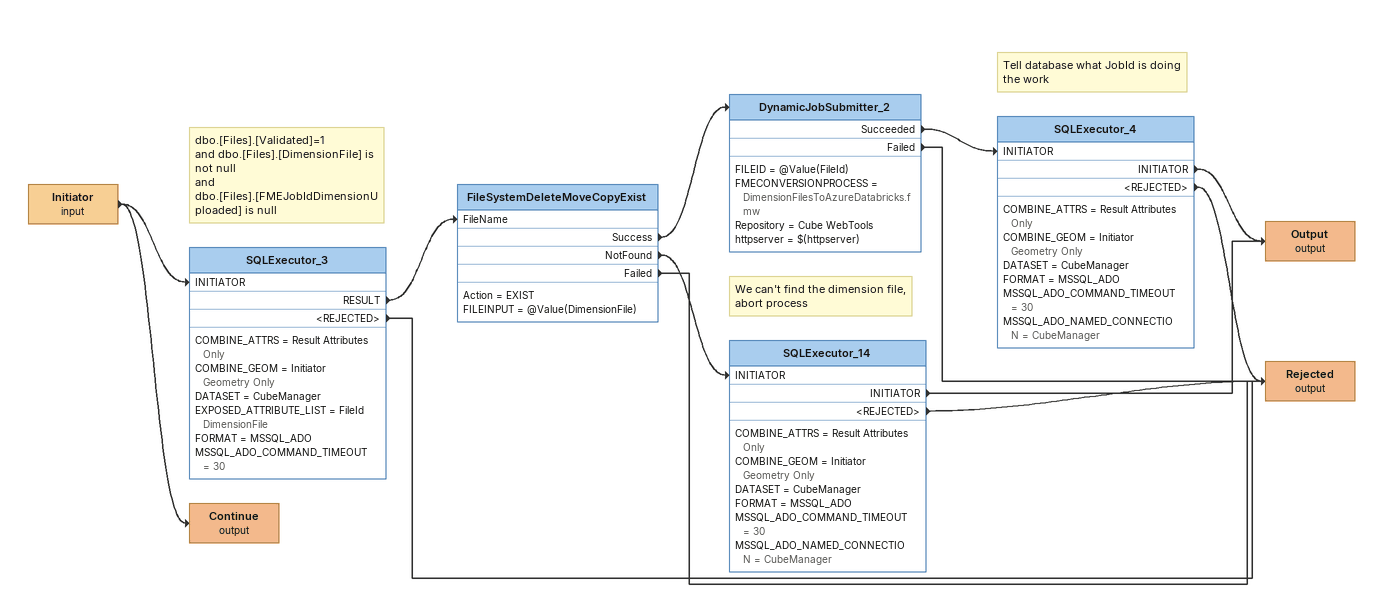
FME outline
Initiator (input)
    -> SQLExecutor_3 [INITIATOR]
    -> Continue (output)
Note: dbo.[Files].[Validated]=1 / and dbo.[Files].[DimensionFile] is not null / and dbo.[Files].[FMEJobIdDimensionUploaded] is null
SQLExecutor_3
    COMBINE_ATTRS = Result Attributes Only
    COMBINE_GEOM = Initiator Geometry Only
    DATASET = CubeManager
    EXPOSED_ATTRIBUTE_LIST = FileId DimensionFile
    FORMAT = MSSQL_ADO
    MSSQL_ADO_COMMAND_TIMEOUT = 30
    RESULT -> FileSystemDeleteMoveCopyExist [FileName]
    <REJECTED> -> Rejected (output)
FileSystemDeleteMoveCopyExist
    Action = EXIST
    FILEINPUT = @Value(DimensionFile)
    Success -> DynamicJobSubmitter_2
    NotFound -> SQLExecutor_14 [INITIATOR]
    Failed -> Rejected (output)
DynamicJobSubmitter_2
    FILEID = @Value(FileId)
    FMECONVERSIONPROCESS = DimensionFilesToAzureDatabricks.fmw
    Repository = Cube WebTools
    httpserver = $(httpserver)
    Succeeded -> SQLExecutor_4 [INITIATOR]
    Failed -> Rejected (output)
Note: Tell database what JobId is doing the work
SQLExecutor_4
    COMBINE_ATTRS = Result Attributes Only
    COMBINE_GEOM = Initiator Geometry Only
    DATASET = CubeManager
    FORMAT = MSSQL_ADO
    MSSQL_ADO_COMMAND_TIMEOUT = 30
    MSSQL_ADO_NAMED_CONNECTION = CubeManager
    INITIATOR -> Output (output)
    <REJECTED> -> Rejected (output)
Note: We can't find the dimension file, abort process
SQLExecutor_14
    COMBINE_ATTRS = Result Attributes Only
    COMBINE_GEOM = Initiator Geometry Only
    DATASET = CubeManager
    FORMAT = MSSQL_ADO
    MSSQL_ADO_COMMAND_TIMEOUT = 30
    MSSQL_ADO_NAMED_CONNECTION = CubeManager
    INITIATOR -> Output (output)
    <REJECTED> -> Rejected (output)
Output (output)
Rejected (output)
Continue (output)
